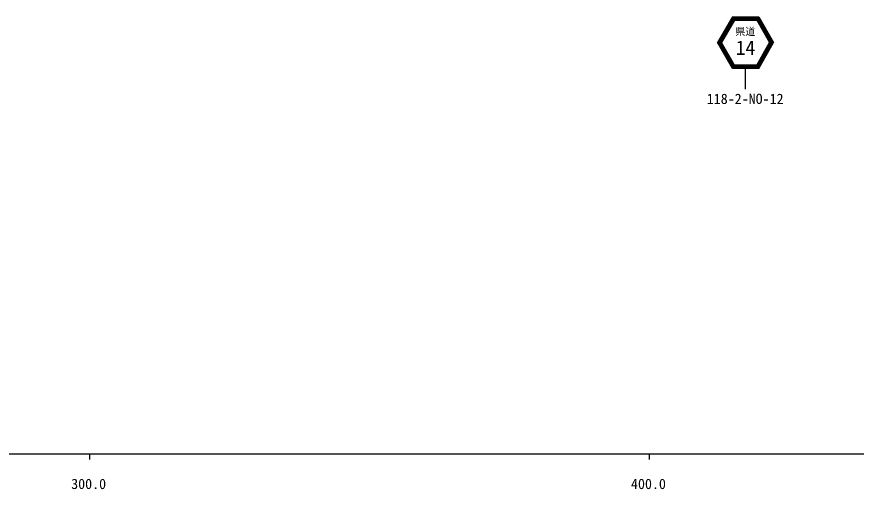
# Model space of a CAD drawing. Units: millimetres, scale not verified. Extents: x 40000 to 680000, y 20000 to 380000.
# Drawn here: x 355012 to 504956, y 198715 to 283000 of the extents above; entities that cross this region are included whole.
import ezdxf
from ezdxf.enums import TextEntityAlignment as Align

# ---------------------------------------------------------------- set-up
doc = ezdxf.new("R2010")
doc.units = ezdxf.units.MM
doc.header["$LTSCALE"] = 1000
doc.layers.add('M-STR-STRC', color=7, linetype='Continuous', lineweight=25)
doc.layers.add('M-TTL-BAND', color=7, linetype='Continuous', lineweight=25)
doc.styles.add('ＭＳ ゴシック', font='')
doc.styles.get('ＭＳ ゴシック').set_extended_font_data('MS Gothic')

msp = doc.modelspace()

# ---------------------------------------------------------------- linework, layer by layer
at = {"layer": 'M-STR-STRC'}
for p, q in [((482840, 283000), (480184, 278400)), ((482926, 282850), (480357, 278400)), ((483013, 282700), (480530, 278400)), ((483099, 282550), (480703, 278400)), ((483186, 282400), (480877, 278400)), ((482840, 283000), (487532, 283000)), ((482926, 282850), (487446, 282850)), ((483013, 282700), (487359, 282700)), ((483099, 282550), (487273, 282550)), ((483186, 282400), (487186, 282400)), ((487186, 282400), (489495, 278400)), ((487273, 282550), (489669, 278400)), ((487359, 282700), (489842, 278400)), ((487446, 282850), (490015, 278400)), ((487532, 283000), (490188, 278400)), ((482840, 273800), (480184, 278400)), ((482926, 273950), (480357, 278400)), ((483013, 274100), (480530, 278400)), ((483099, 274250), (480703, 278400)), ((483186, 274400), (480877, 278400)), ((487186, 274400), (489495, 278400)), ((487273, 274250), (489669, 278400)), ((487359, 274100), (489842, 278400)), ((487446, 273950), (490015, 278400)), ((487532, 273800), (490188, 278400)), ((487186, 274400), (483186, 274400)), ((487532, 273800), (482840, 273800)), ((487446, 273950), (482926, 273950)), ((487359, 274100), (483013, 274100)), ((487273, 274250), (483099, 274250)), ((485137, 273800), (485137, 270100))]:
    msp.add_line(p, q, dxfattribs=at)
at = {"layer": 'M-TTL-BAND'}
for p, q in [((40000, 205000), (579000, 205000)), ((368000, 205000), (368000, 204000)), ((468000, 205000), (468000, 204000))]:
    msp.add_line(p, q, dxfattribs=at)

# ---------------------------------------------------------------- texts
at = {"layer": 'M-STR-STRC', "style": 'ＭＳ ゴシック'}
for s, height, p in [('県道', 1320, (483362, 279319)), ('14', 2566, (483427, 275430)), ('118-2-NO-12', 1833, (478263, 266903))]:
    msp.add_text(s, height=height, dxfattribs=at).set_placement(p, align=Align.BOTTOM_LEFT)
at = {"layer": 'M-TTL-BAND', "style": 'ＭＳ ゴシック'}
for s, p in [('300.0', (367844, 198195)), ('400.0', (467844, 198195))]:
    msp.add_text(s, height=1833, dxfattribs=at).set_placement(p, align=Align.BOTTOM_CENTER)

doc.saveas('drawing.dxf')
